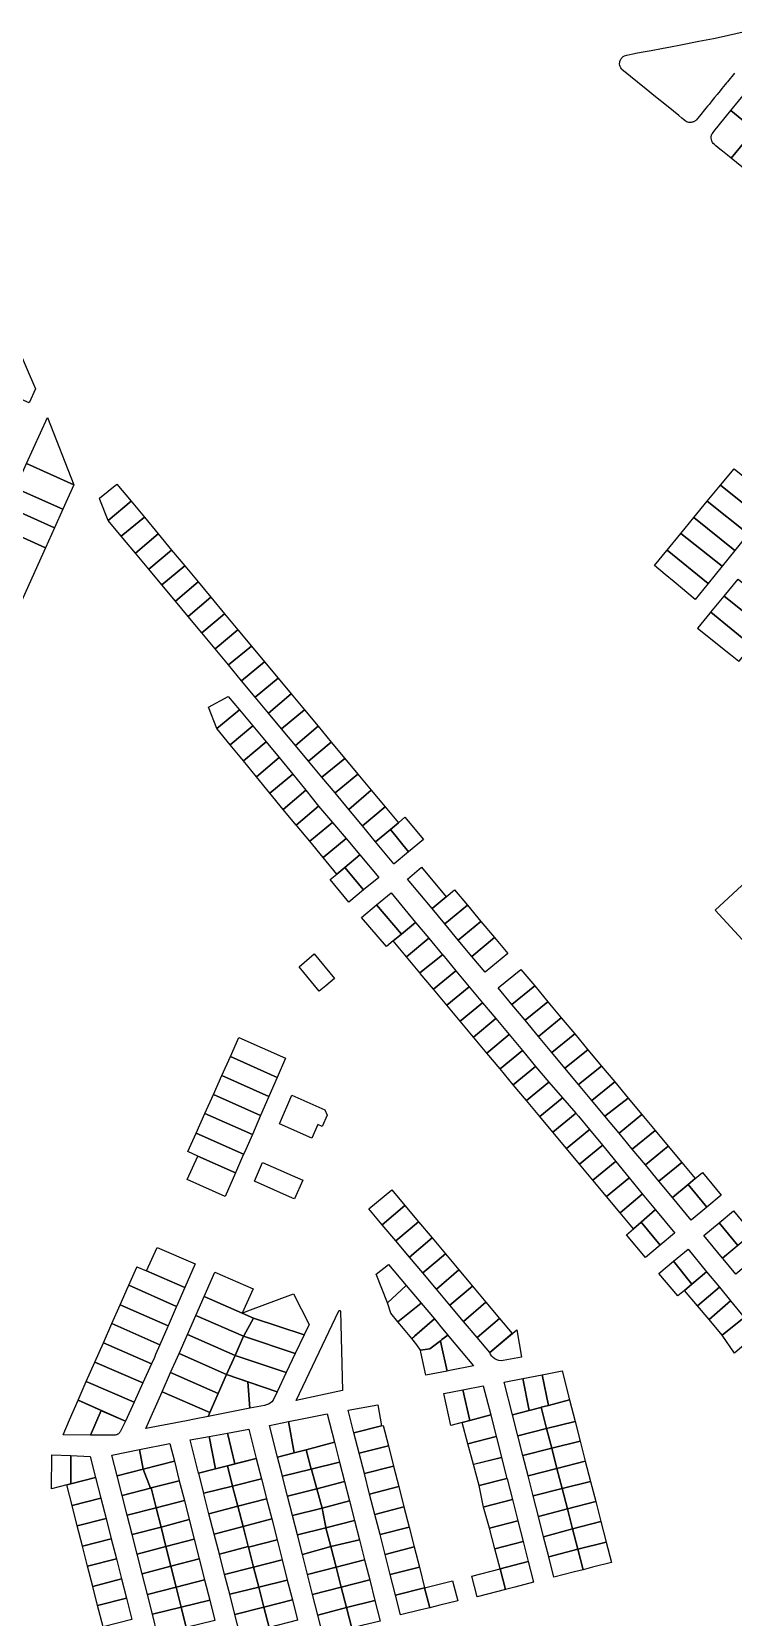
# Model space of a CAD drawing. Header units: millimetres. Extents: x 522658 to 553925, y 7796479 to 7820139.
# Drawn here: x 544265 to 544670, y 7802920 to 7803834 of the extents above; entities that cross this region are included whole.
import ezdxf

# ---------------------------------------------------------------- set-up
doc = ezdxf.new("R2010")
doc.units = ezdxf.units.MM
doc.layers.add('ZONA RESIDENCIAL 2 (ZR_2)', color=2, linetype='Continuous')

msp = doc.modelspace()

# ---------------------------------------------------------------- linework, layer by layer
at = {"layer": 'ZONA RESIDENCIAL 2 (ZR_2)'}
for points in [[(544670.37, 7803809.72), (544666.36, 7803804.77), (544665.91, 7803804.22), (544665.07, 7803803.19), (544663.13, 7803800.8), (544662.11, 7803799.54), (544660.44, 7803797.49), (544659, 7803795.71), (544657.42, 7803793.77), (544656.93, 7803793.17), (544655.76, 7803791.73), (544654.93, 7803790.7), (544653.93, 7803789.47), (544650.28, 7803784.98), (544649.1, 7803783.52), (544648.56, 7803782.88), (544648.33, 7803782.65), (544648.12, 7803782.46), (544647.81, 7803782.22), (544647.56, 7803782.05), (544647.28, 7803781.89), (544646.93, 7803781.72), (544646.62, 7803781.6), (544646.23, 7803781.47), (544645.81, 7803781.38), (544645.37, 7803781.32), (544645.37, 7803781.32), (544644.78, 7803781.3), (544644.19, 7803781.35), (544643.46, 7803781.51), (544642.83, 7803781.75), (544641.76, 7803782.42), (544641.09, 7803782.96), (544640.03, 7803783.82), (544638.29, 7803785.24), (544635.21, 7803787.74), (544631.2, 7803790.99), (544624.93, 7803796.08), (544619.52, 7803800.48), (544605.59, 7803811.86), (544605.26, 7803812.24), (544604.87, 7803812.85), (544604.57, 7803813.49), (544604.38, 7803814.14), (544604.26, 7803814.91), (544604.25, 7803815.4), (544604.29, 7803815.88), (544604.41, 7803816.51), (544604.71, 7803817.36), (544604.95, 7803817.8), (544605.23, 7803818.23), (544605.42, 7803818.48), (544605.83, 7803818.91), (544606.27, 7803819.27), (544607.11, 7803819.78), (544608.32, 7803820.17), (544611.82, 7803820.84), (544614.5, 7803821.34), (544617.75, 7803821.96), (544622.51, 7803822.86), (544628.36, 7803823.96), (544633.51, 7803824.94), (544639.51, 7803826.07), (544649.96, 7803828.05), (544658.26, 7803829.62), (544662.76, 7803830.66), (544675.37, 7803833.59)], [(544712.61, 7803269.46), (544659.26, 7803327.46), (544692.24, 7803358.07)]]:
    msp.add_lwpolyline(points, dxfattribs=at)
for points in [[(544697.32, 7803782.63), (544688.5, 7803771.77), (544668.32, 7803788.16), (544677.14, 7803799.02), (544697.32, 7803782.63)], [(544681.91, 7803777.12), (544668.54, 7803760.67), (544666.43, 7803762.38), (544663.47, 7803764.79), (544661.98, 7803766), (544660.92, 7803766.85), (544659.74, 7803767.81), (544658.84, 7803768.55), (544658.18, 7803769.19), (544657.79, 7803769.72), (544657.55, 7803770.13), (544657.31, 7803770.67), (544657.09, 7803771.41), (544656.99, 7803772.3), (544657.02, 7803773.01), (544657.21, 7803773.89), (544657.46, 7803774.54), (544657.68, 7803774.97), (544658.53, 7803776.1), (544668.32, 7803788.16), (544681.91, 7803777.12)], [(544695.1, 7803766.41), (544681.74, 7803749.95), (544668.54, 7803760.67), (544681.91, 7803777.12), (544695.1, 7803766.41)], [(544264.05, 7803619.7), (544236.69, 7803631.71), (544251.47, 7803665.22), (544267.7, 7803627.92), (544264.05, 7803619.7)], [(544289.79, 7803572.51), (544262.53, 7803584.8), (544274.52, 7803611.39), (544289.79, 7803572.51)], [(544283.46, 7803558.46), (544256.17, 7803570.67), (544262.53, 7803584.8), (544289.79, 7803572.51), (544283.46, 7803558.46)], [(544693.53, 7803562.96), (544685.75, 7803553.48), (544662.4, 7803572.33), (544670.17, 7803581.76), (544693.53, 7803562.96)], [(544283.46, 7803558.46), (544278.64, 7803547.77), (544251.35, 7803559.98), (544256.17, 7803570.67), (544283.46, 7803558.46)], [(544322.72, 7803563.06), (544309.62, 7803551.98), (544304.75, 7803564.15), (544304.51, 7803564.74), (544314.5, 7803572.95), (544322.72, 7803563.06)], [(544685.75, 7803553.48), (544678.29, 7803544.24), (544654.77, 7803563.07), (544662.4, 7803572.33), (544685.75, 7803553.48)], [(544278.64, 7803547.77), (544273.44, 7803536.24), (544246.15, 7803548.45), (544251.35, 7803559.98), (544278.64, 7803547.77)], [(544330.38, 7803553.84), (544317.09, 7803543.01), (544309.62, 7803551.98), (544322.72, 7803563.06), (544330.38, 7803553.84)], [(544678.29, 7803544.24), (544670.66, 7803534.77), (544647.08, 7803553.74), (544654.77, 7803563.07), (544678.29, 7803544.24)], [(544338.28, 7803544.33), (544325.27, 7803533.18), (544317.09, 7803543.01), (544330.38, 7803553.84), (544338.28, 7803544.33)], [(544670.66, 7803534.77), (544663.23, 7803525.56), (544639.48, 7803544.52), (544647.08, 7803553.74), (544670.66, 7803534.77)], [(544273.44, 7803536.24), (544258.62, 7803503.37), (544231.33, 7803515.58), (544246.15, 7803548.45), (544273.44, 7803536.24)], [(544325.27, 7803533.18), (544338.28, 7803544.33), (544346.1, 7803534.92), (544332.95, 7803523.95), (544325.27, 7803533.18)], [(544655.24, 7803515.65), (544631.58, 7803534.93), (544639.48, 7803544.52), (544663.23, 7803525.56), (544655.24, 7803515.65)], [(544353.62, 7803525.87), (544340.46, 7803514.92), (544332.95, 7803523.95), (544346.1, 7803534.92), (544353.62, 7803525.87)], [(544655.24, 7803515.65), (544647.8, 7803506.42), (544635.68, 7803516.56), (544630.48, 7803520.91), (544624.29, 7803526.09), (544631.45, 7803534.77), (544631.58, 7803534.93), (544655.24, 7803515.65)], [(544361.31, 7803516.62), (544348.31, 7803505.49), (544340.46, 7803514.92), (544353.62, 7803525.87), (544361.31, 7803516.62)], [(544368.73, 7803507.7), (544355.58, 7803496.75), (544348.31, 7803505.49), (544361.31, 7803516.62), (544368.73, 7803507.7)], [(544695.78, 7803498.99), (544688.11, 7803489.56), (544664.43, 7803508.35), (544672.51, 7803518.22), (544695.78, 7803498.99)], [(544376.65, 7803498.17), (544363.57, 7803487.15), (544355.58, 7803496.75), (544368.73, 7803507.7), (544376.65, 7803498.17)], [(544680.26, 7803479.9), (544656.82, 7803499.06), (544664.43, 7803508.35), (544688.11, 7803489.56), (544680.26, 7803479.9)], [(544384.32, 7803488.94), (544371.18, 7803478.02), (544363.57, 7803487.15), (544376.65, 7803498.17), (544384.32, 7803488.94)], [(544673.01, 7803470.97), (544672.86, 7803470.78), (544668.2, 7803474.49), (544649.14, 7803489.67), (544649.45, 7803490.05), (544656.41, 7803498.56), (544656.82, 7803499.06), (544680.26, 7803479.9), (544673.01, 7803470.97)], [(544392.08, 7803479.6), (544378.82, 7803468.83), (544371.18, 7803478.02), (544384.32, 7803488.94), (544392.08, 7803479.6)], [(544399.55, 7803470.62), (544386.45, 7803459.67), (544378.82, 7803468.83), (544392.08, 7803479.6), (544399.55, 7803470.62)], [(544407.46, 7803461.1), (544394.32, 7803450.21), (544386.45, 7803459.67), (544399.55, 7803470.62), (544407.46, 7803461.1)], [(544414.96, 7803452.07), (544401.95, 7803441.04), (544394.32, 7803450.21), (544407.46, 7803461.1), (544414.96, 7803452.07)], [(544372.17, 7803432.04), (544367.3, 7803444.39), (544378.68, 7803450.59), (544385.12, 7803442.94), (544372.17, 7803432.04)], [(544422.61, 7803442.87), (544409.48, 7803431.99), (544401.95, 7803441.04), (544414.96, 7803452.07), (544422.61, 7803442.87)], [(544379.8, 7803422.73), (544372.17, 7803432.04), (544385.12, 7803442.94), (544392.83, 7803433.65), (544379.8, 7803422.73)], [(544430.47, 7803433.42), (544417.49, 7803422.37), (544409.48, 7803431.99), (544422.61, 7803442.87), (544430.47, 7803433.42)], [(544387.44, 7803413.41), (544379.8, 7803422.73), (544392.83, 7803433.65), (544400.52, 7803424.4), (544387.44, 7803413.41)], [(544438.09, 7803424.25), (544425.06, 7803413.27), (544417.49, 7803422.37), (544430.47, 7803433.42), (544438.09, 7803424.25)], [(544394.94, 7803404.25), (544387.44, 7803413.41), (544400.52, 7803424.4), (544408.02, 7803415.37), (544394.94, 7803404.25)], [(544445.85, 7803414.92), (544432.73, 7803404.06), (544425.06, 7803413.27), (544438.09, 7803424.25), (544445.85, 7803414.92)], [(544402.63, 7803394.86), (544394.94, 7803404.25), (544408.02, 7803415.37), (544416.01, 7803405.75), (544402.63, 7803394.86)], [(544453.36, 7803405.87), (544440.26, 7803395.01), (544432.73, 7803404.06), (544445.85, 7803414.92), (544453.36, 7803405.87)], [(544423.38, 7803396.54), (544410.3, 7803385.5), (544402.63, 7803394.86), (544416.01, 7803405.75), (544423.38, 7803396.54)], [(544461.13, 7803396.53), (544448.19, 7803385.48), (544440.26, 7803395.01), (544453.36, 7803405.87), (544461.13, 7803396.53)], [(544430.77, 7803387.29), (544417.95, 7803376.45), (544410.3, 7803385.5), (544423.38, 7803396.54), (544430.77, 7803387.29)], [(544469.07, 7803386.98), (544456.11, 7803375.97), (544448.19, 7803385.48), (544461.13, 7803396.53), (544469.07, 7803386.98)], [(544438.76, 7803378.03), (544425.66, 7803367.24), (544418.39, 7803375.92), (544417.95, 7803376.45), (544430.77, 7803387.29), (544438.76, 7803378.03)], [(544463.66, 7803366.9), (544456.11, 7803375.97), (544469.07, 7803386.98), (544476.76, 7803377.72), (544472.13, 7803373.89), (544463.66, 7803366.9)], [(544446.72, 7803368.79), (544433.42, 7803357.78), (544425.66, 7803367.24), (544438.76, 7803378.03), (544446.72, 7803368.79)], [(544491.2, 7803368.19), (544482.6, 7803361.06), (544472.13, 7803373.89), (544476.76, 7803377.72), (544480.49, 7803381.02), (544491.2, 7803368.19)], [(544441.23, 7803348.24), (544433.42, 7803357.78), (544446.72, 7803368.79), (544454.62, 7803359.29), (544445.86, 7803352.06), (544441.23, 7803348.24)], [(544482.6, 7803361.06), (544474.3, 7803354.18), (544474.2, 7803354.23), (544463.66, 7803366.9), (544472.13, 7803373.89), (544482.6, 7803361.06)], [(544456.71, 7803339.1), (544445.86, 7803352.06), (544454.62, 7803359.29), (544465.46, 7803346.24), (544456.71, 7803339.1)], [(544448.12, 7803332.09), (544437.38, 7803345.06), (544441.23, 7803348.24), (544445.86, 7803352.06), (544456.71, 7803339.1), (544448.12, 7803332.09)], [(544504.38, 7803335.22), (544496.18, 7803328.34), (544481.98, 7803345.41), (544490.17, 7803352.31), (544504.38, 7803335.22)], [(544478.49, 7803313.58), (544464.14, 7803330.51), (544472.52, 7803337.44), (544486.7, 7803320.42), (544478.49, 7803313.58)], [(544516.63, 7803330.25), (544503.48, 7803319.57), (544496.18, 7803328.34), (544504.38, 7803335.22), (544509.16, 7803339.22), (544516.63, 7803330.25)], [(544478.49, 7803313.58), (544473.82, 7803309.69), (544469.93, 7803306.45), (544455.46, 7803323.32), (544464.14, 7803330.51), (544478.49, 7803313.58)], [(544524.32, 7803321.02), (544511.23, 7803310.26), (544503.48, 7803319.57), (544516.63, 7803330.25), (544524.32, 7803321.02)], [(544494.34, 7803311.25), (544481.4, 7803300.61), (544473.82, 7803309.69), (544478.49, 7803313.58), (544486.7, 7803320.42), (544494.34, 7803311.25)], [(544532.16, 7803311.61), (544519.12, 7803300.79), (544511.23, 7803310.26), (544524.32, 7803321.02), (544532.16, 7803311.61)], [(544502.23, 7803301.78), (544489.21, 7803291.26), (544481.4, 7803300.61), (544494.34, 7803311.25), (544502.23, 7803301.78)], [(544539.74, 7803302.51), (544526.69, 7803291.7), (544519.12, 7803300.79), (544532.16, 7803311.61), (544539.74, 7803302.51)], [(544439.96, 7803288.13), (544434.91, 7803283.89), (544431.19, 7803280.77), (544419.51, 7803294.79), (544428.21, 7803302.22), (544439.96, 7803288.13)], [(544509.93, 7803292.54), (544497.01, 7803281.91), (544489.4, 7803291.03), (544489.21, 7803291.26), (544502.23, 7803301.78), (544502.33, 7803301.66), (544509.93, 7803292.54)], [(544517.59, 7803283.34), (544504.68, 7803272.72), (544497.01, 7803281.91), (544509.93, 7803292.54), (544517.59, 7803283.34)], [(544555.35, 7803283.77), (544542.19, 7803273.08), (544534.21, 7803282.67), (544547.4, 7803293.32), (544555.35, 7803283.77)], [(544525.26, 7803274.14), (544512.36, 7803263.52), (544504.68, 7803272.72), (544517.59, 7803283.34), (544525.26, 7803274.14)], [(544562.93, 7803274.67), (544549.74, 7803264), (544542.19, 7803273.08), (544555.35, 7803283.77), (544562.93, 7803274.67)], [(544532.9, 7803264.97), (544520, 7803254.37), (544512.36, 7803263.52), (544525.26, 7803274.14), (544532.9, 7803264.97)], [(544570.64, 7803265.42), (544557.55, 7803254.62), (544549.74, 7803264), (544562.93, 7803274.67), (544570.64, 7803265.42)], [(544540.59, 7803255.74), (544527.69, 7803245.15), (544520, 7803254.37), (544532.9, 7803264.97), (544540.59, 7803255.74)], [(544578.36, 7803256.15), (544565.16, 7803245.48), (544557.55, 7803254.62), (544570.64, 7803265.42), (544578.36, 7803256.15)], [(544411.69, 7803242.09), (544406.91, 7803231.08), (544379.96, 7803243.09), (544384.86, 7803254.04), (544411.69, 7803242.09)], [(544548.25, 7803246.55), (544535.36, 7803235.97), (544527.69, 7803245.15), (544540.59, 7803255.74), (544548.25, 7803246.55)], [(544585.94, 7803247.05), (544572.72, 7803236.4), (544565.16, 7803245.48), (544578.36, 7803256.15), (544585.94, 7803247.05)], [(544406.91, 7803231.08), (544402.13, 7803220.08), (544375.06, 7803232.13), (544379.96, 7803243.09), (544406.91, 7803231.08)], [(544555.82, 7803237.47), (544542.94, 7803226.89), (544535.36, 7803235.97), (544548.25, 7803246.55), (544555.82, 7803237.47)], [(544593.83, 7803237.59), (544580.53, 7803227.01), (544572.72, 7803236.4), (544585.94, 7803247.05), (544593.83, 7803237.59)], [(544402.13, 7803220.08), (544397.36, 7803209.07), (544370.16, 7803221.18), (544375.06, 7803232.13), (544402.13, 7803220.08)], [(544563.37, 7803228.41), (544550.49, 7803217.84), (544542.94, 7803226.89), (544555.82, 7803237.47), (544563.37, 7803228.41)], [(544601.43, 7803228.46), (544588.17, 7803217.83), (544580.53, 7803227.01), (544593.83, 7803237.59), (544601.43, 7803228.46)], [(544571.26, 7803219.36), (544571.05, 7803219.19), (544558.18, 7803208.63), (544550.49, 7803217.84), (544563.37, 7803228.41), (544571.26, 7803219.36)], [(544609.18, 7803219.16), (544595.74, 7803208.74), (544588.17, 7803217.83), (544601.43, 7803228.46), (544609.18, 7803219.16)], [(544392.62, 7803198.13), (544365.29, 7803210.3), (544370.16, 7803221.18), (544397.36, 7803209.07), (544392.62, 7803198.13)], [(544435.7, 7803209.37), (544432.87, 7803202.88), (544430.35, 7803204.02), (544426.87, 7803196.04), (544408.26, 7803204.41), (544415.46, 7803220.91), (544434.47, 7803212.36), (544435.7, 7803209.37)], [(544578.56, 7803210.17), (544565.74, 7803199.58), (544558.18, 7803208.63), (544571.05, 7803219.19), (544571.26, 7803219.36), (544578.98, 7803210.51), (544578.56, 7803210.17)], [(544617.08, 7803209.68), (544603.89, 7803198.94), (544595.74, 7803208.74), (544609.18, 7803219.16), (544617.08, 7803209.68)], [(544387.61, 7803186.84), (544360.25, 7803199.03), (544365.29, 7803210.3), (544392.62, 7803198.13), (544388.92, 7803189.61), (544387.89, 7803187.48), (544387.61, 7803186.84)], [(544586.44, 7803200.71), (544573.63, 7803190.13), (544565.74, 7803199.58), (544578.56, 7803210.17), (544578.98, 7803210.51), (544580.49, 7803208.78), (544586.85, 7803201.05), (544586.44, 7803200.71)], [(544624.68, 7803200.56), (544611.47, 7803189.83), (544603.89, 7803198.94), (544617.08, 7803209.68), (544624.68, 7803200.56)], [(544382.92, 7803176.15), (544361.22, 7803185.81), (544355.48, 7803188.37), (544360.25, 7803199.03), (544387.61, 7803186.84), (544382.92, 7803176.15)], [(544593.95, 7803191.7), (544581.15, 7803181.13), (544573.63, 7803190.13), (544586.44, 7803200.71), (544586.85, 7803201.05), (544594.31, 7803191.99), (544593.95, 7803191.7)], [(544632.22, 7803191.5), (544619.07, 7803180.7), (544611.47, 7803189.83), (544624.68, 7803200.56), (544632.22, 7803191.5)], [(544376.95, 7803162.54), (544355.15, 7803172.25), (544361.22, 7803185.81), (544382.92, 7803176.15), (544376.95, 7803162.54)], [(544601.66, 7803182.45), (544588.87, 7803171.89), (544581.15, 7803181.13), (544593.95, 7803191.7), (544594.31, 7803191.99), (544601.96, 7803182.7), (544601.66, 7803182.45)], [(544640.02, 7803182.13), (544626.87, 7803171.33), (544619.07, 7803180.7), (544632.22, 7803191.5), (544640.02, 7803182.13)], [(544421.78, 7803171.9), (544416.82, 7803161.05), (544415.75, 7803161.53), (544405.05, 7803166.32), (544393.83, 7803171.35), (544398.48, 7803182), (544421.78, 7803171.9)], [(544609.46, 7803173.1), (544596.67, 7803162.54), (544588.87, 7803171.89), (544601.66, 7803182.45), (544601.96, 7803182.7), (544609.7, 7803173.3), (544609.46, 7803173.1)], [(544647.82, 7803172.78), (544643.64, 7803169.34), (544634.66, 7803161.97), (544626.87, 7803171.33), (544640.02, 7803182.13), (544647.82, 7803172.78)], [(544662.8, 7803163.28), (544654.44, 7803156.35), (544643.64, 7803169.34), (544647.82, 7803172.78), (544652.03, 7803176.23), (544662.8, 7803163.28)], [(544617.14, 7803163.88), (544604.56, 7803153.1), (544596.67, 7803162.54), (544609.46, 7803173.1), (544609.7, 7803173.3), (544617.32, 7803164.04), (544617.14, 7803163.88)], [(544654.44, 7803156.35), (544645.5, 7803148.93), (544634.66, 7803161.97), (544643.64, 7803169.34), (544654.44, 7803156.35)], [(544480.57, 7803157.26), (544467.43, 7803146.24), (544459.81, 7803155.3), (544472.97, 7803166.33), (544480.57, 7803157.26)], [(544616.62, 7803147.71), (544612.25, 7803143.89), (544604.56, 7803153.1), (544617.14, 7803163.88), (544617.32, 7803164.04), (544624.85, 7803154.89), (544624.72, 7803154.78), (544616.62, 7803147.71)], [(544488.39, 7803147.91), (544475.28, 7803136.91), (544467.43, 7803146.24), (544480.57, 7803157.26), (544488.39, 7803147.91)], [(544635.91, 7803141.35), (544627.66, 7803134.46), (544616.62, 7803147.71), (544624.72, 7803154.78), (544624.85, 7803154.89), (544635.96, 7803141.39), (544635.91, 7803141.35)], [(544680.63, 7803141.2), (544672.38, 7803134.32), (544661.58, 7803147.35), (544669.83, 7803154.23), (544680.63, 7803141.2)], [(544496.14, 7803138.65), (544483.13, 7803127.58), (544475.28, 7803136.91), (544488.39, 7803147.91), (544496.14, 7803138.65)], [(544627.66, 7803134.46), (544619.17, 7803127.37), (544608.28, 7803140.43), (544612.25, 7803143.89), (544616.62, 7803147.71), (544627.66, 7803134.46)], [(544672.38, 7803134.32), (544663.52, 7803126.93), (544652.81, 7803140.04), (544661.58, 7803147.35), (544672.38, 7803134.32)], [(544331.59, 7803119.67), (544337.72, 7803133.1), (544359.66, 7803123.73), (544353.68, 7803109.98), (544331.59, 7803119.67)], [(544503.89, 7803129.38), (544490.83, 7803118.43), (544483.13, 7803127.58), (544496.14, 7803138.65), (544503.89, 7803129.38)], [(544645.94, 7803112.03), (544635.36, 7803125.24), (544643.69, 7803132.2), (544654.36, 7803119.16), (544645.94, 7803112.03)], [(544684.48, 7803128.8), (544671.27, 7803117.79), (544663.87, 7803126.5), (544663.52, 7803126.93), (544676.82, 7803138.02), (544684.48, 7803128.8)], [(544331.59, 7803119.67), (544353.68, 7803109.98), (544348.96, 7803099.14), (544321.37, 7803111.34), (544325.97, 7803121.8), (544326.03, 7803121.99), (544331.59, 7803119.67)], [(544481.26, 7803111.23), (544470.48, 7803101.18), (544464.03, 7803117.65), (544471.1, 7803123.25), (544481.26, 7803111.23)], [(544511.62, 7803120.15), (544498.63, 7803109.16), (544490.83, 7803118.43), (544503.89, 7803129.38), (544511.62, 7803120.15)], [(544645.94, 7803112.03), (544641.6, 7803108.37), (544637.85, 7803105.19), (544626.77, 7803118.05), (544635.36, 7803125.24), (544645.94, 7803112.03)], [(544392.99, 7803109.32), (544386.75, 7803095.2), (544364.85, 7803104.86), (544371.07, 7803118.95), (544392.99, 7803109.32)], [(544519.5, 7803110.73), (544506.49, 7803099.82), (544498.63, 7803109.16), (544511.62, 7803120.15), (544519.5, 7803110.73)], [(544649.17, 7803099.4), (544641.6, 7803108.37), (544645.94, 7803112.03), (544654.36, 7803119.16), (544661.7, 7803110.2), (544649.17, 7803099.4)], [(544344.1, 7803087.99), (544316.37, 7803099.97), (544321.23, 7803111.02), (544321.37, 7803111.34), (544348.96, 7803099.14), (544348.77, 7803098.71), (544344.1, 7803087.99)], [(544387.53, 7803082.07), (544360.03, 7803093.95), (544364.85, 7803104.86), (544386.75, 7803095.2), (544393.29, 7803092.31), (544387.62, 7803082.27), (544387.53, 7803082.07)], [(544425.28, 7803088.81), (544422.46, 7803082.85), (544393.29, 7803092.31), (544386.75, 7803095.2), (544390.09, 7803096.59), (544416.31, 7803106.33), (544425.28, 7803088.81)], [(544470.48, 7803101.18), (544481.26, 7803111.23), (544489.85, 7803101.07), (544476.53, 7803090.29), (544472.45, 7803095.29), (544470.48, 7803101.18)], [(544527.19, 7803101.55), (544514.29, 7803090.55), (544506.49, 7803099.82), (544519.5, 7803110.73), (544527.19, 7803101.55)], [(544655.75, 7803091.6), (544649.17, 7803099.4), (544661.7, 7803110.2), (544668.16, 7803102.3), (544655.75, 7803091.6)], [(544344.1, 7803087.99), (544343.95, 7803087.64), (544339.29, 7803076.92), (544311.66, 7803089.27), (544316.37, 7803099.97), (544344.1, 7803087.99)], [(544387.53, 7803082.07), (544382.63, 7803070.96), (544355.16, 7803082.91), (544360.03, 7803093.95), (544387.53, 7803082.07)], [(544417.95, 7803044.99), (544442.46, 7803096.63), (544442.53, 7803096.69), (544442.6, 7803096.73), (544442.69, 7803096.77), (544442.77, 7803096.79), (544442.86, 7803096.79), (544442.95, 7803096.78), (544443.04, 7803096.76), (544443.12, 7803096.72), (544443.19, 7803096.67), (544443.26, 7803096.61), (544443.31, 7803096.53), (544443.35, 7803096.46), (544443.38, 7803096.37), (544444.56, 7803050.73), (544417.95, 7803044.99)], [(544489.85, 7803101.07), (544497.5, 7803092.02), (544486.24, 7803082.22), (544484.42, 7803080.64), (544479.65, 7803086.48), (544476.53, 7803090.29), (544489.85, 7803101.07)], [(544534.98, 7803092.24), (544522.13, 7803081.23), (544514.29, 7803090.55), (544527.19, 7803101.55), (544534.98, 7803092.24)], [(544663.41, 7803082.52), (544655.75, 7803091.6), (544668.16, 7803102.3), (544676.06, 7803092.76), (544663.41, 7803082.52)], [(544334.52, 7803066.15), (544306.76, 7803078.14), (544311.66, 7803089.27), (544339.29, 7803076.92), (544336.88, 7803071.38), (544336.14, 7803069.76), (544334.52, 7803066.15)], [(544417.36, 7803072.1), (544387.53, 7803082.07), (544387.62, 7803082.27), (544393.29, 7803092.31), (544422.46, 7803082.85), (544417.36, 7803072.1)], [(544484.42, 7803080.64), (544497.5, 7803092.02), (544499.07, 7803090.16), (544501.22, 7803087.38), (544505.19, 7803082.67), (544501.83, 7803080.05), (544500.94, 7803079.36), (544494.92, 7803074.66), (544489.45, 7803073.92), (544487.32, 7803077.1), (544484.42, 7803080.64)], [(544542.3, 7803083.49), (544529.37, 7803072.63), (544522.13, 7803081.23), (544534.98, 7803092.24), (544542.3, 7803083.49)], [(544547.7, 7803069.82), (544537.13, 7803067.91), (544535.91, 7803067.87), (544534.7, 7803068.02), (544533.53, 7803068.38), (544532.43, 7803068.93), (544531.45, 7803069.65), (544530.59, 7803070.52), (544529.89, 7803071.52), (544529.37, 7803072.63), (544544.96, 7803085.73), (544547.7, 7803069.82)], [(544670.43, 7803072.21), (544663.41, 7803082.52), (544676.06, 7803092.76), (544683.07, 7803083.23), (544670.43, 7803072.21)], [(544329.57, 7803055.14), (544301.9, 7803067.09), (544306.76, 7803078.14), (544334.52, 7803066.15), (544329.57, 7803055.14)], [(544382.63, 7803070.96), (544377.74, 7803059.88), (544350.36, 7803072.05), (544355.16, 7803082.91), (544382.63, 7803070.96)], [(544417.36, 7803072.1), (544412.11, 7803061.03), (544382.63, 7803070.96), (544387.53, 7803082.07), (544417.36, 7803072.1)], [(544501.58, 7803076.5), (544504.82, 7803061.91), (544492.67, 7803059.47), (544489.7, 7803072.79), (544489.45, 7803073.92), (544494.92, 7803074.66), (544500.94, 7803079.36), (544501.58, 7803076.5)], [(544506.46, 7803062.24), (544504.82, 7803061.91), (544501.58, 7803076.5), (544500.94, 7803079.36), (544501.83, 7803080.05), (544505.19, 7803082.67), (544505.87, 7803081.86), (544520.1, 7803064.99), (544506.46, 7803062.24)], [(544324.53, 7803043.93), (544296.95, 7803055.84), (544301.9, 7803067.09), (544329.57, 7803055.14), (544324.53, 7803043.93)], [(544377.74, 7803059.88), (544372.89, 7803048.89), (544345.48, 7803060.99), (544350.36, 7803072.05), (544377.74, 7803059.88)], [(544412.11, 7803061.03), (544406.88, 7803049.99), (544377.74, 7803059.88), (544382.63, 7803070.96), (544412.11, 7803061.03)], [(544372.89, 7803048.89), (544368.13, 7803038.11), (544340.58, 7803049.89), (544345.48, 7803060.99), (544372.89, 7803048.89)], [(544389.94, 7803055.74), (544391.15, 7803040.46), (544367.06, 7803035.68), (544368.13, 7803038.11), (544372.89, 7803048.89), (544377.74, 7803059.88), (544389.94, 7803055.74)], [(544552.18, 7803039.21), (544542.59, 7803036.66), (544537.78, 7803055.58), (544548.39, 7803057.62), (544552.18, 7803039.21)], [(544563.23, 7803042.15), (544559.03, 7803041.04), (544558.81, 7803040.98), (544552.18, 7803039.21), (544548.39, 7803057.62), (544559.6, 7803059.78), (544563.23, 7803042.15)], [(544563.23, 7803042.15), (544559.6, 7803059.78), (544571.05, 7803061.99), (544575.34, 7803045.37), (544563.23, 7803042.15)], [(544324.53, 7803043.93), (544319.61, 7803032.98), (544292.2, 7803045.06), (544296.95, 7803055.84), (544324.53, 7803043.93)], [(544368.13, 7803038.11), (544367.06, 7803035.68), (544359.37, 7803034.16), (544354.75, 7803033.24), (544331.28, 7803028.8), (544340.58, 7803049.89), (544368.13, 7803038.11)], [(544391.15, 7803040.46), (544389.94, 7803055.74), (544406.88, 7803049.99), (544404.61, 7803045.21), (544403.85, 7803044.26), (544402.94, 7803043.46), (544401.91, 7803042.83), (544400.78, 7803042.38), (544399.59, 7803042.13), (544391.15, 7803040.46)], [(544517.98, 7803033.42), (544513.54, 7803032.25), (544506.96, 7803030.5), (544503.01, 7803048.95), (544513.98, 7803051.08), (544517.98, 7803033.42)], [(544529.99, 7803036.61), (544517.98, 7803033.42), (544513.98, 7803051.08), (544525.69, 7803053.48), (544529.99, 7803036.61)], [(544305.57, 7803039.17), (544299.36, 7803025.06), (544283.67, 7803025.11), (544287.28, 7803033.89), (544292.2, 7803045.06), (544305.57, 7803039.17)], [(544299.36, 7803025.06), (544305.57, 7803039.17), (544305.78, 7803039.08), (544319.61, 7803032.98), (544316.37, 7803026.97), (544316.14, 7803026.52), (544315.83, 7803026.12), (544315.47, 7803025.77), (544315.06, 7803025.47), (544314.61, 7803025.25), (544314.13, 7803025.1), (544313.63, 7803025.02), (544313.13, 7803025.02), (544307.37, 7803025.04), (544299.36, 7803025.06)], [(544466.95, 7803030.25), (544451.11, 7803026.36), (544447.76, 7803039.4), (544464.95, 7803042.47), (544466.95, 7803030.25)], [(544545.65, 7803024.64), (544542.59, 7803036.66), (544552.18, 7803039.21), (544558.81, 7803040.98), (544559.03, 7803041.04), (544562.19, 7803028.81), (544545.65, 7803024.64)], [(544562.19, 7803028.81), (544559.03, 7803041.04), (544563.23, 7803042.15), (544575.34, 7803045.37), (544578.55, 7803032.93), (544562.19, 7803028.81)], [(544416.79, 7803014.83), (544407.09, 7803012.29), (544402.41, 7803030.59), (544413.44, 7803032.79), (544416.79, 7803014.83)], [(544423.53, 7803016.59), (544416.79, 7803014.83), (544413.44, 7803032.79), (544422.19, 7803034.53), (544435.74, 7803037.23), (544439.92, 7803020.87), (544423.53, 7803016.59)], [(544470.98, 7803018.77), (544454.14, 7803014.57), (544451.11, 7803026.36), (544466.95, 7803030.25), (544467.98, 7803030.5), (544470.98, 7803018.77)], [(544516.72, 7803019.99), (544513.54, 7803032.25), (544517.98, 7803033.42), (544529.99, 7803036.61), (544533.14, 7803024.26), (544516.72, 7803019.99)], [(544565.15, 7803017.39), (544562.19, 7803028.81), (544578.55, 7803032.93), (544581.49, 7803021.51), (544565.15, 7803017.39)], [(544371.45, 7803005.51), (544361.64, 7803003.04), (544356.72, 7803022.19), (544367.78, 7803024.24), (544371.45, 7803005.51)], [(544378.21, 7803007.21), (544371.45, 7803005.51), (544367.78, 7803024.24), (544378.39, 7803026.21), (544382.57, 7803008.37), (544378.21, 7803007.21)], [(544382.57, 7803008.37), (544378.39, 7803026.21), (544390.55, 7803028.46), (544394.85, 7803011.61), (544382.57, 7803008.37)], [(544442.83, 7803009.5), (544426.59, 7803005.43), (544423.53, 7803016.59), (544439.92, 7803020.87), (544442.83, 7803009.5)], [(544519.96, 7803008.16), (544516.72, 7803019.99), (544533.14, 7803024.26), (544533.24, 7803023.88), (544536.23, 7803012.19), (544519.96, 7803008.16)], [(544548.56, 7803013.21), (544545.65, 7803024.64), (544562.19, 7803028.81), (544565.15, 7803017.39), (544548.56, 7803013.21)], [(544568.14, 7803005.82), (544565.15, 7803017.39), (544581.49, 7803021.51), (544584.47, 7803009.94), (544568.14, 7803005.82)], [(544276.89, 7802994.14), (544277.07, 7803013.71), (544288.11, 7803013.22), (544288.03, 7802996.93), (544285.69, 7802996.35), (544276.89, 7802994.14)], [(544288.03, 7802996.93), (544288.11, 7803013.22), (544299.15, 7803012.72), (544302.28, 7803000.5), (544288.03, 7802996.93)], [(544329.67, 7803005.32), (544314.67, 7803001.49), (544311.6, 7803013.49), (544327.68, 7803016.74), (544329.67, 7803005.32)], [(544329.67, 7803005.32), (544327.68, 7803016.74), (544345.06, 7803020.25), (544347.69, 7803009.9), (544329.67, 7803005.32)], [(544397.87, 7802999.78), (544381.2, 7802995.67), (544378.21, 7803007.21), (544394.85, 7803011.61), (544397.87, 7802999.78)], [(544426.59, 7803005.43), (544409.91, 7803001.25), (544407.09, 7803012.29), (544416.79, 7803014.83), (544423.53, 7803016.59), (544426.59, 7803005.43)], [(544454.14, 7803014.57), (544470.98, 7803018.77), (544473.99, 7803007.02), (544457.15, 7803002.83), (544454.14, 7803014.57)], [(544523.3, 7802995.95), (544519.96, 7803008.16), (544520.14, 7803008.21), (544536.23, 7803012.19), (544539.33, 7803000.06), (544523.3, 7802995.95)], [(544551.51, 7803001.63), (544548.56, 7803013.21), (544565.15, 7803017.39), (544568.14, 7803005.82), (544551.51, 7803001.63)], [(544333.87, 7802994.43), (544317.54, 7802990.26), (544314.67, 7803001.49), (544329.67, 7803005.32), (544333.87, 7802994.43)], [(544334.33, 7802994.55), (544333.87, 7802994.43), (544329.67, 7803005.32), (544347.69, 7803009.9), (544350.54, 7802998.68), (544334.33, 7802994.55)], [(544381.2, 7802995.67), (544364.59, 7802991.55), (544361.69, 7803002.85), (544361.64, 7803003.04), (544371.45, 7803005.51), (544378.21, 7803007.21), (544381.2, 7802995.67)], [(544429.7, 7802994.08), (544412.85, 7802989.78), (544409.95, 7803001.1), (544409.91, 7803001.25), (544426.59, 7803005.43), (544426.63, 7803005.28), (544429.7, 7802994.08)], [(544445.73, 7802998.18), (544429.7, 7802994.08), (544426.63, 7803005.28), (544426.59, 7803005.43), (544442.83, 7803009.5), (544442.87, 7803009.35), (544445.73, 7802998.18)], [(544457.15, 7803002.83), (544473.99, 7803007.02), (544476.97, 7802995.41), (544460.17, 7802991.05), (544457.15, 7803002.83)], [(544554.48, 7802989.95), (544551.51, 7803001.63), (544568.14, 7803005.82), (544571.15, 7802994.15), (544554.48, 7802989.95)], [(544571.15, 7802994.15), (544568.14, 7803005.82), (544584.47, 7803009.94), (544587.48, 7802998.27), (544571.15, 7802994.15)], [(544305.31, 7802988.67), (544288.75, 7802984.38), (544285.69, 7802996.35), (544288.03, 7802996.93), (544302.28, 7803000.5), (544305.31, 7802988.67)], [(544337.19, 7802983.16), (544320.43, 7802978.96), (544317.54, 7802990.26), (544333.87, 7802994.43), (544334.33, 7802994.55), (544337.19, 7802983.16)], [(544353.45, 7802987.23), (544337.19, 7802983.16), (544334.33, 7802994.55), (544350.54, 7802998.68), (544353.45, 7802987.23)], [(544364.59, 7802991.55), (544381.2, 7802995.67), (544381.25, 7802995.48), (544384.22, 7802984.06), (544367.63, 7802979.7), (544364.68, 7802991.2), (544364.59, 7802991.55)], [(544400.79, 7802988.35), (544384.22, 7802984.06), (544381.2, 7802995.67), (544397.87, 7802999.78), (544400.77, 7802988.41), (544400.79, 7802988.35)], [(544432.75, 7802982.88), (544415.7, 7802978.66), (544412.85, 7802989.78), (544429.7, 7802994.08), (544432.75, 7802982.88)], [(544448.58, 7802987.08), (544432.75, 7802982.88), (544429.7, 7802994.08), (544445.73, 7802998.18), (544448.58, 7802987.08)], [(544460.17, 7802991.05), (544476.97, 7802995.41), (544479.97, 7802983.67), (544463.19, 7802979.29), (544460.17, 7802991.05)], [(544525.9, 7802983.55), (544523.3, 7802995.95), (544539.33, 7803000.06), (544539.38, 7802999.86), (544542.46, 7802987.81), (544526.14, 7802983.61), (544525.9, 7802983.55)], [(544557.52, 7802978.01), (544554.48, 7802989.95), (544571.15, 7802994.15), (544574.18, 7802982.43), (544557.52, 7802978.01)], [(544574.18, 7802982.43), (544571.15, 7802994.15), (544587.48, 7802998.27), (544590.45, 7802986.74), (544574.18, 7802982.43)], [(544308.3, 7802977), (544291.71, 7802972.81), (544288.75, 7802984.38), (544305.31, 7802988.67), (544308.3, 7802977)], [(544356.23, 7802976.31), (544339.98, 7802972.05), (544337.19, 7802983.16), (544353.45, 7802987.23), (544356.23, 7802976.31)], [(544367.63, 7802979.7), (544384.22, 7802984.06), (544384.24, 7802983.98), (544387.26, 7802972.32), (544370.66, 7802967.9), (544367.63, 7802979.7)], [(544384.22, 7802984.06), (544400.79, 7802988.35), (544403.75, 7802976.7), (544387.26, 7802972.32), (544384.22, 7802984.06)], [(544432.75, 7802982.88), (544448.58, 7802987.08), (544451.46, 7802975.81), (544434.94, 7802971.64), (544434.86, 7802971.94), (544432.75, 7802982.88)], [(544529.18, 7802971.36), (544525.9, 7802983.55), (544526.14, 7802983.61), (544542.46, 7802987.81), (544545.59, 7802975.58), (544529.18, 7802971.36)], [(544577.16, 7802970.91), (544574.18, 7802982.43), (544590.45, 7802986.74), (544593.42, 7802975.22), (544577.16, 7802970.91)], [(544311.31, 7802965.24), (544294.71, 7802961.09), (544291.71, 7802972.81), (544308.3, 7802977), (544311.31, 7802965.24)], [(544339.98, 7802972.05), (544323.31, 7802967.68), (544320.43, 7802978.96), (544337.19, 7802983.16), (544339.98, 7802972.05)], [(544359.08, 7802965.13), (544342.79, 7802960.84), (544339.98, 7802972.05), (544356.23, 7802976.31), (544359.08, 7802965.13)], [(544387.26, 7802972.32), (544403.75, 7802976.7), (544406.84, 7802964.57), (544390.33, 7802960.47), (544387.26, 7802972.32)], [(544434.94, 7802971.64), (544418.56, 7802967.5), (544415.7, 7802978.66), (544432.75, 7802982.88), (544432.77, 7802982.78), (544434.86, 7802971.94), (544434.94, 7802971.64)], [(544454.32, 7802964.64), (544437.77, 7802960.75), (544434.94, 7802971.64), (544451.46, 7802975.81), (544454.32, 7802964.64)], [(544463.19, 7802979.29), (544479.97, 7802983.67), (544482.97, 7802971.94), (544466.18, 7802967.65), (544463.19, 7802979.29)], [(544532.39, 7802959.46), (544529.18, 7802971.36), (544545.59, 7802975.58), (544548.64, 7802963.64), (544532.39, 7802959.46)], [(544560.46, 7802966.48), (544557.52, 7802978.01), (544574.18, 7802982.43), (544577.16, 7802970.91), (544560.46, 7802966.48)], [(544580.18, 7802959.22), (544577.16, 7802970.91), (544593.42, 7802975.22), (544596.46, 7802963.41), (544580.18, 7802959.22)], [(544342.79, 7802960.84), (544326.17, 7802956.47), (544323.31, 7802967.68), (544339.98, 7802972.05), (544342.79, 7802960.84)], [(544390.22, 7802960.88), (544373.64, 7802956.32), (544370.66, 7802967.9), (544387.26, 7802972.32), (544390.22, 7802960.88)], [(544437.77, 7802960.75), (544421.46, 7802956.2), (544418.56, 7802967.5), (544434.94, 7802971.64), (544437.77, 7802960.75)], [(544466.18, 7802967.65), (544482.97, 7802971.94), (544485.88, 7802960.55), (544469.13, 7802956.15), (544466.18, 7802967.65)], [(544563.41, 7802954.9), (544560.46, 7802966.48), (544577.16, 7802970.91), (544580.18, 7802959.22), (544563.41, 7802954.9)], [(544314.27, 7802953.69), (544297.69, 7802949.43), (544294.71, 7802961.09), (544311.31, 7802965.24), (544314.27, 7802953.69)], [(544345.65, 7802949.45), (544329.06, 7802945.16), (544326.17, 7802956.47), (544342.79, 7802960.84), (544345.65, 7802949.45)], [(544361.99, 7802953.68), (544345.65, 7802949.45), (544342.79, 7802960.84), (544359.08, 7802965.13), (544361.99, 7802953.68)], [(544373.64, 7802956.32), (544390.22, 7802960.88), (544390.33, 7802960.47), (544393.32, 7802948.95), (544376.63, 7802944.66), (544373.64, 7802956.32)], [(544390.33, 7802960.47), (544406.84, 7802964.57), (544409.75, 7802953.18), (544393.32, 7802948.95), (544390.33, 7802960.47)], [(544421.46, 7802956.2), (544437.77, 7802960.75), (544440.85, 7802948.87), (544424.41, 7802944.65), (544421.46, 7802956.2)], [(544437.77, 7802960.75), (544454.32, 7802964.64), (544457.27, 7802953.09), (544440.85, 7802948.87), (544437.77, 7802960.75)], [(544469.13, 7802956.15), (544485.88, 7802960.55), (544488.86, 7802948.93), (544472.05, 7802944.76), (544469.13, 7802956.15)], [(544535.36, 7802947.99), (544532.39, 7802959.46), (544548.64, 7802963.64), (544551.58, 7802952.16), (544535.36, 7802947.99)], [(544583.22, 7802947.46), (544578.3, 7802946.19), (544566.41, 7802943.12), (544563.41, 7802954.9), (544580.18, 7802959.22), (544583.22, 7802947.46)], [(544599.49, 7802951.67), (544588.62, 7802948.86), (544583.22, 7802947.46), (544580.18, 7802959.22), (544596.46, 7802963.41), (544599.49, 7802951.67)], [(544317.24, 7802942.1), (544300.66, 7802937.83), (544297.69, 7802949.43), (544314.27, 7802953.69), (544317.24, 7802942.1)], [(544348.69, 7802937.34), (544332.14, 7802933.11), (544329.06, 7802945.16), (544345.65, 7802949.45), (544348.69, 7802937.34)], [(544365.09, 7802941.52), (544348.69, 7802937.34), (544345.65, 7802949.45), (544361.99, 7802953.68), (544365.09, 7802941.52)], [(544376.63, 7802944.66), (544393.32, 7802948.95), (544396.32, 7802937.36), (544379.56, 7802933.27), (544376.63, 7802944.66)], [(544393.32, 7802948.95), (544409.75, 7802953.18), (544412.76, 7802941.37), (544396.32, 7802937.36), (544393.32, 7802948.95)], [(544443.84, 7802937.37), (544427.35, 7802933.17), (544424.41, 7802944.65), (544440.85, 7802948.87), (544443.84, 7802937.37)], [(544460.22, 7802941.54), (544443.84, 7802937.37), (544440.85, 7802948.87), (544457.27, 7802953.09), (544460.22, 7802941.54)], [(544472.05, 7802944.76), (544488.86, 7802948.93), (544491.9, 7802937.07), (544475.11, 7802932.86), (544472.05, 7802944.76)], [(544522.07, 7802931.83), (544518.99, 7802943.78), (544535.36, 7802947.99), (544538.45, 7802936.05), (544533.2, 7802934.7), (544522.07, 7802931.83)], [(544538.45, 7802936.05), (544535.36, 7802947.99), (544551.58, 7802952.16), (544554.63, 7802940.21), (544543.94, 7802937.46), (544538.45, 7802936.05)], [(544320.09, 7802930.98), (544303.47, 7802926.83), (544300.66, 7802937.83), (544317.24, 7802942.1), (544320.09, 7802930.98)], [(544368.02, 7802929.99), (544351.57, 7802925.87), (544348.69, 7802937.34), (544365.09, 7802941.52), (544368.02, 7802929.99)], [(544396.32, 7802937.36), (544412.76, 7802941.37), (544415.66, 7802930), (544399.3, 7802925.87), (544396.32, 7802937.36)], [(544463.25, 7802929.7), (544446.88, 7802925.69), (544443.84, 7802937.37), (544460.22, 7802941.54), (544463.25, 7802929.7)], [(544491.9, 7802937.07), (544508.03, 7802941.11), (544511.01, 7802929.55), (544500.59, 7802926.98), (544494.85, 7802925.56), (544491.9, 7802937.07)], [(544323.22, 7802918.75), (544306.63, 7802914.49), (544303.47, 7802926.83), (544320.09, 7802930.98), (544323.22, 7802918.75)], [(544351.57, 7802925.87), (544335.05, 7802921.74), (544332.14, 7802933.11), (544348.69, 7802937.34), (544351.57, 7802925.87)], [(544371.05, 7802918.11), (544354.53, 7802914.06), (544351.57, 7802925.87), (544368.02, 7802929.99), (544371.05, 7802918.11)], [(544379.56, 7802933.27), (544396.32, 7802937.36), (544399.3, 7802925.87), (544382.55, 7802921.64), (544379.56, 7802933.27)], [(544399.3, 7802925.87), (544415.66, 7802930), (544418.62, 7802918.38), (544402.34, 7802914.15), (544399.3, 7802925.87)], [(544446.88, 7802925.69), (544430.38, 7802921.32), (544427.35, 7802933.17), (544443.84, 7802937.37), (544446.88, 7802925.69)], [(544446.88, 7802925.69), (544463.25, 7802929.7), (544466.31, 7802917.74), (544455.69, 7802915.21), (544449.96, 7802913.85), (544446.88, 7802925.69)], [(544475.11, 7802932.86), (544491.9, 7802937.07), (544494.85, 7802925.56), (544489.78, 7802924.31), (544478.05, 7802921.41), (544475.11, 7802932.86)], [(544354.53, 7802914.06), (544338.05, 7802910.01), (544335.05, 7802921.74), (544351.57, 7802925.87), (544354.53, 7802914.06)], [(544382.55, 7802921.64), (544399.3, 7802925.87), (544402.34, 7802914.15), (544385.59, 7802909.8), (544382.55, 7802921.64)], [(544430.38, 7802921.32), (544446.88, 7802925.69), (544449.96, 7802913.85), (544445.23, 7802912.72), (544433.3, 7802909.88), (544430.38, 7802921.32)]]:
    msp.add_lwpolyline(points, close=True, dxfattribs=at)

doc.saveas('drawing.dxf')
